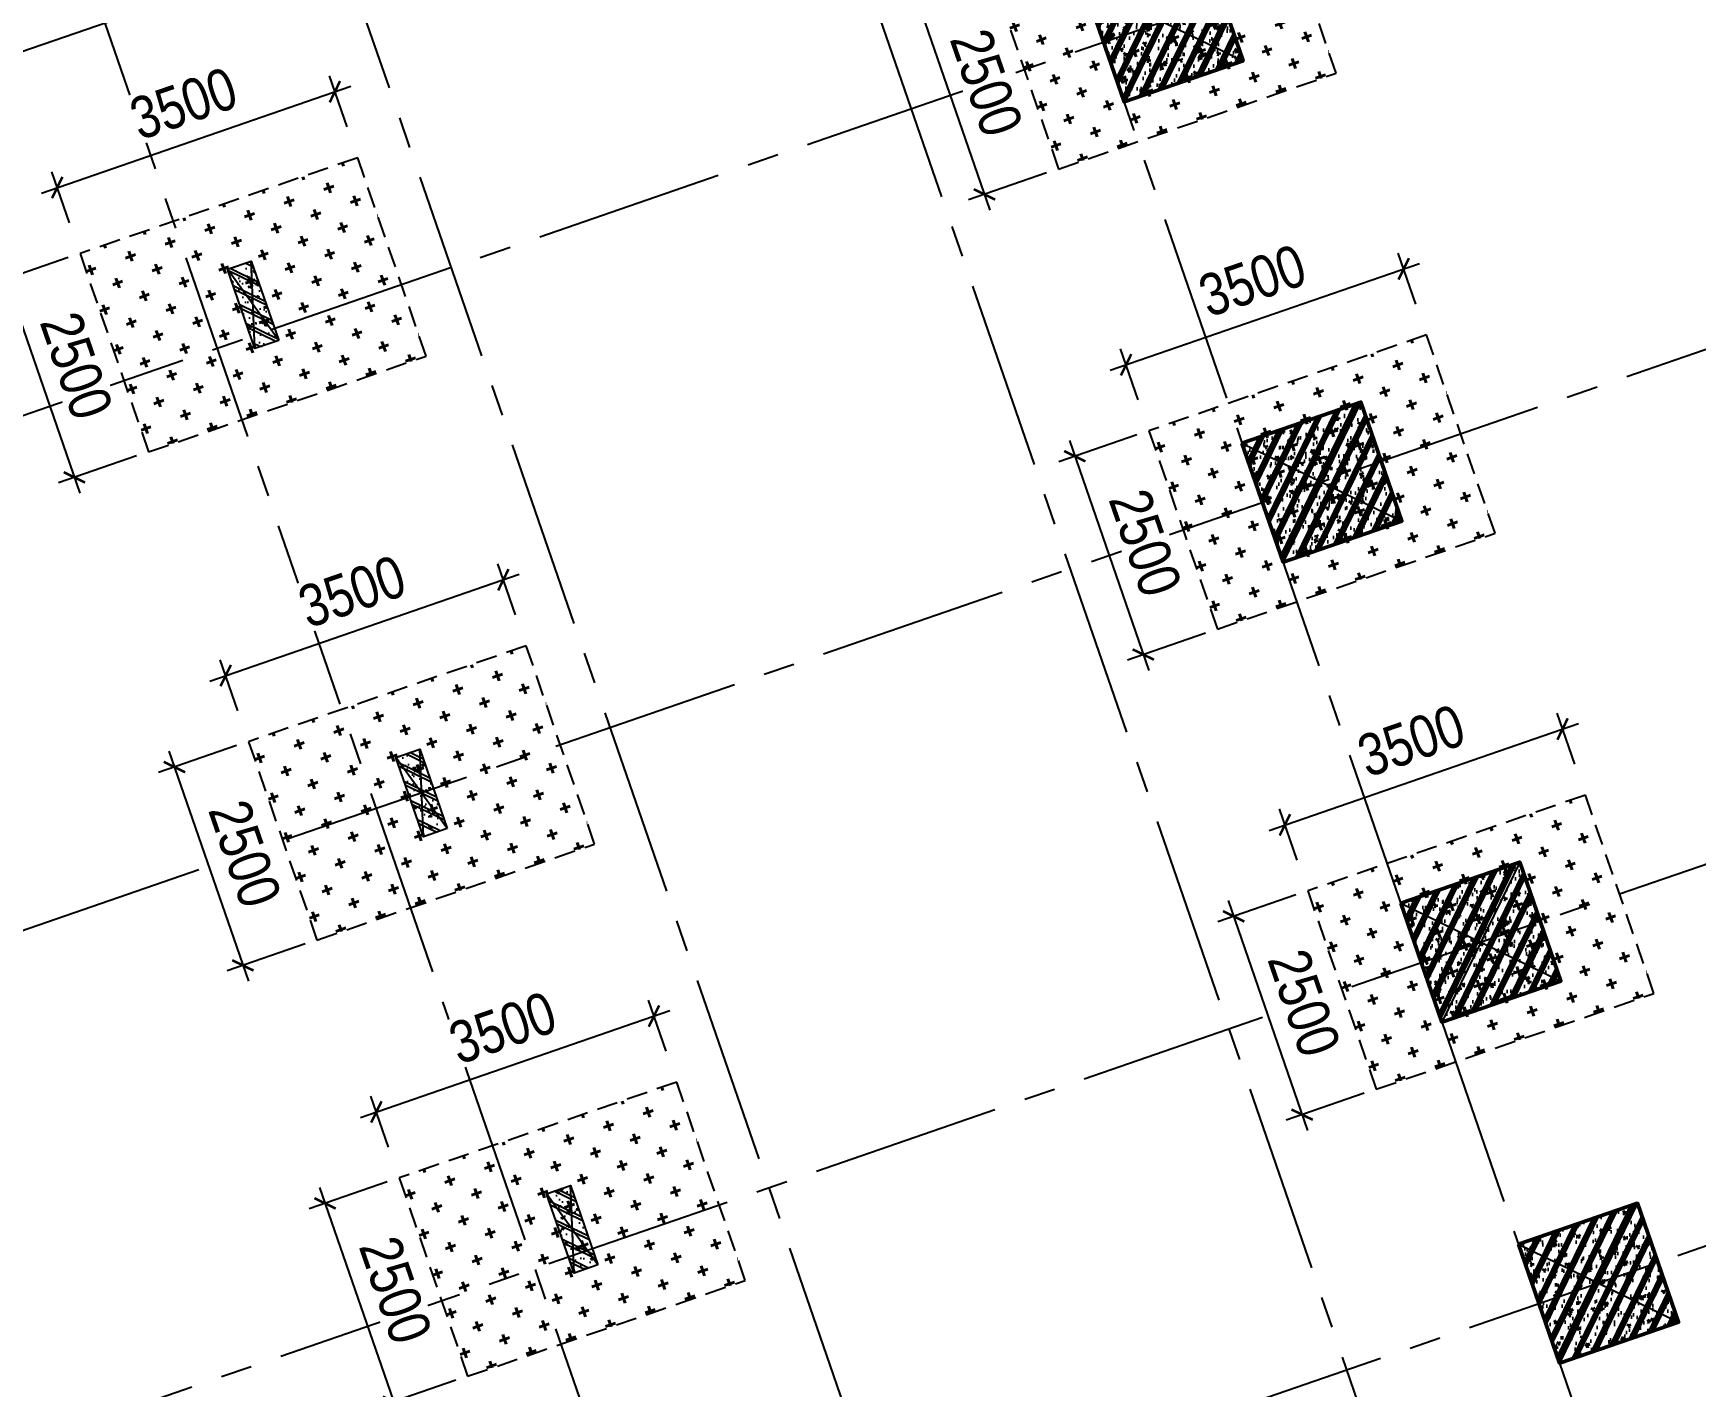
# Model space of a CAD drawing. Header units: millimetres. Extents: x -1534340 to 1713810, y -1348191 to 1114081.
# Drawn here: x 891251 to 911061, y -327953 to -311826 of the extents above; entities that cross this region are included whole.
import ezdxf
from ezdxf.xclip import XClip

# ---------------------------------------------------------------- set-up
doc = ezdxf.new("R2010")
doc.units = ezdxf.units.MM
doc.header["$LTSCALE"] = 100
doc.header["$XCLIPFRAME"] = 0
doc.header["$PDMODE"] = 32
doc.header["$PDSIZE"] = 2.5
for name, pattern in [('CENTER2', [1.125, 0.75, -0.125, 0.125, -0.125]), ('HIDDEN', [0.375, 0.25, -0.125]), ('Xref_ST_MBDV Cot vach 30.7.2022$0$DASHDOT', [1, 0.5, -0.25, 0, -0.25])]:
    doc.linetypes.add(name, pattern=pattern)
doc.layers.add('0-Hatch', color=250, linetype='Continuous', lineweight=40)
doc.layers.add('KT-Net cot vach', color=6, linetype='Continuous', lineweight=50)
for name, color, linetype in [('0-khuat', 3, 'HIDDEN'), ('ccu11-Manh', 8, 'Continuous'), ('ccu12-Truc', 13, 'CENTER2'), ('KC2-DIM', 251, 'Continuous'), ('Xref.Asix of Basement B2$0$Xref.Asix of Basement$0$KT-Net cot vach', 6, 'Continuous'), ('Xref_ST_MBDV Cot vach 30.7.2022$0$Xref_ST_MBDV Cot vach 30.7.2022|Xref_ST_MBDV Cot vach 30.7.2022|Xref_ST_MBDV Cot vach 30.7.2022|Xref_ST_MBDV Cot vach 30.7.2022|A-WALL-PATT', 251, 'Continuous'), ('Xref_ST_MBDV Cot vach 30.7.2022$0$Xref_ST_MBDV Cot vach 30.7.2022|Xref_ST_MBDV Cot vach 30.7.2022|Xref_ST_MBDV Cot vach 30.7.2022|Xref_ST_MBDV Cot vach 30.7.2022|Site_plot line', 1, 'Xref_ST_MBDV Cot vach 30.7.2022$0$DASHDOT')]:
    doc.layers.add(name, color=color, linetype=linetype)
doc.styles.add('Arial Narrow', font='ARIALN.TTF')
doc.dimstyles.new('ccu12-200', dxfattribs={"dimscale": 200, "dimtxt": 2.5, "dimasz": 1, "dimexe": 1, "dimexo": 2, "dimgap": 1, "dimtad": 1, "dimdec": 0, "dimrnd": 5, "dimdsep": 46, "dimtxsty": 'Arial Narrow', "dimblk": 'ARCHTICK', "dimcen": -1, "dimdle": 1, "dimclrd": 256, "dimclre": 256, "dimclrt": 3, "dimadec": 0, "dimazin": 2, "dimtfac": 0.1, "dimtdec": 0, "dimtmove": 0, "dimatfit": 1, "dimldrblk": 'ARCHTICK', "dimfxl": 1, "dimtvp": 0.8333333333333334, "dimtolj": 1, "dimtzin": 12, "dimarcsym": 0})
pattern_1 = [(49.99999999999999, (-650.0000000000126, 1049.999999999997), (286.9040730403014, -25.10085399303804), [30, -330]), (355, (-650.0000000000126, 1049.999999999997), (-55.50053344520001, 300.8768534800047), [24, -264]), (100.4514, (-626.0913280000126, 1047.908263999997), (231.4037526856086, 275.7758168243814), [25.496076, -280.4568448]), (46.18420000000001, (-650.0000000000126, 1129.999999999997), (426.8964194502578, -66.20760573160723), [45, -495]), (96.6356, (-614.4253020000125, 1124.482677199996), (373.8650822194813, 389.6471483601767), [38.2441152, -420.6852]), (351.1842, (-650.0000000000126, 1129.999999999997), (373.8647780534509, 389.6474403701299), [36, -396]), (21, (-610.0000000000126, 1109.999999999997), (238.7628208473847, -161.0475562661355), [30, -330]), (326.0000000000001, (-610.0000000000126, 1109.999999999997), (97.32613276863269, 290.0600180187412), [24, -264]), (71.4514, (-590.1031068000126, 1096.579357599996), (336.089051432596, 129.012198683981), [25.496076, -280.4568448]), (37.50000000000001, (-650.0000000000126, 1049.999999999997), (4.863942126916267, 133.1575415325246), [0, -260.8, 0, -268, 0, -265]), (7.499999999999999, (-650.0000000000126, 1049.999999999997), (105.2278149768594, 157.7646847529441), [0, -152.8, 0, -254.8, 0, -101]), (327.5, (-739.2000000000127, 1049.999999999997), (213.5289744689636, -9.021948693751902), [0, -100, 0, -312, 0, -414]), (317.5, (-779.2000000000127, 1049.999999999997), (233.2744677369545, 40.04199293292709), [0, -130, 0, -207.2, 0, -294]), (45, (-650.0000000000126, 1049.999999999997), (-120.2081528017131, 120.2081528017131), []), (45, (-650.0000000000126, 1098.999999999997), (-120.2081528017131, 120.2081528017131), [])]

# ---------------------------------------------------------------- blocks, each defined once
blk = doc.blocks.new('Xref_ST_MBDV Cot vach 30.7.2022$0$Tuong Vay01-flat-1')
at = {"layer": 'Xref_ST_MBDV Cot vach 30.7.2022$0$Xref_ST_MBDV Cot vach 30.7.2022|Xref_ST_MBDV Cot vach 30.7.2022|Xref_ST_MBDV Cot vach 30.7.2022|Xref_ST_MBDV Cot vach 30.7.2022|A-WALL-PATT'}
h = blk.add_hatch(dxfattribs=at)
h.set_pattern_fill('ACET-2D-VATLIEU04', color=256, scale=50, pattern_type=2)
h.set_pattern_definition([(49.99999999999999, (-11139561.83942936, -1407213.44759845), (-225.902473859489, 189.5546824974008), [37.49999998626113, -412.4999998488724]), (355, (-11139561.83942936, -1407213.44759845), (32.12721218541265, 367.2157156157773), [29.99999999490911, -329.9999999440002]), (100.4514, (-11139531.95358936, -1407216.06226845), (-341.2315265778452, -62.9441868767608), [31.87009499667636, -350.57105596344]), (46.18420000000001, (-11139561.83942936, -1407113.44759845), (-319.1804974675179, 306.2520974436775), [56.24999996954708, -618.749999665018]), (96.6356, (-11139517.37105686, -1407120.34425195), (-516.9959221575409, -60.14402179722674), [47.80514400473094, -525.8565000520404]), (351.1842, (-11139561.83942936, -1407113.44759845), (84.74077420309186, 546.3954293043353), [45.00000000792112, -495.0000000871323]), (21, (-11139511.83942936, -1407138.44759845), (-105.6808218676597, 275.3079533968121), [37.49999999934682, -412.499999992815]), (326.0000000000001, (-11139511.83942936, -1407138.44759845), (206.1288045682013, 305.5985201385338), [30.00000001746614, -330.0000001921275]), (71.4514, (-11139486.96831286, -1407155.22340145), (-328.9637652803212, 110.3801005582791), [31.87009499870726, -350.5710559857798]), (37.50000000000001, (-11139561.83942936, -1407213.44759845), (-78.13452938385308, 101.8269011885859), [0, -325.9999998517854, 0, -334.9999998476936, 0, -331.2499998493985]), (7.499999999999999, (-11139561.83942936, -1407213.44759845), (-23.27934638224542, 176.8241910238285), [0, -191.0000000278261, 0, -318.5000000464012, 0, -126.2500000183929]), (327.5, (-11139673.33942936, -1407213.44759845), (71.94441751949489, 112.9301145330537), [0, -125.0000000614986, 0, -390.0000001918756, 0, -517.5000002546042]), (317.5, (-11139723.33942936, -1407213.44759845), (158.0205495897681, 172.4491691102739), [0, -162.4999999478019, 0, -258.9999999168043, 0, -367.4999998819521]), (45, (-11139561.83942936, -1407213.44759845), (-150.2601910028607, 150.2601910026278), []), (45, (-11139561.83942936, -1407152.19759845), (-150.2601910028607, 150.2601910026278), [])])
h.paths.add_polyline_path([(-82665.42454257607, -118500.0088302612), (-81837.41861176863, -121132.0343658989), (-80902.71611081436, -123728.0834242017), (-79862.87874617614, -126283.8385967175), (-78719.63840653747, -128795.0430432414), (-77474.89874527603, -131257.5152608277), (-76130.7324262727, -133667.1548922951), (-74689.37767251953, -136019.9495540815), (-73153.2345392555, -138311.981517314), (-71524.86091735773, -140539.4342316107), (-69806.96827445179, -142698.5986796832), (-68002.4171395041, -144785.8795539467), (-66114.21234000102, -146797.8012427511), (-64145.497998368, -148731.0136179249), (-62099.55229647644, -150582.2976132843), (-59979.78201714717, -152348.5705846979), (-57789.71687134914, -154026.8914431464), (-55533.00362077914, -155614.4655520306), (-53213.40000534989, -157108.6493807235), (-50834.76848621853, -158506.954906286), (-48401.06981415115, -159807.0537564463), (-45916.35643433966, -161006.7810866404), (-43384.76573854871, -162104.1391847725), (-40810.51317570359, -163097.3007977149), (-38197.88523275405, -163984.6121738681), (-35551.23229684308, -164764.5958169776), (-32874.96141154505, -165435.9529462866), (-30173.5289383363, -165997.5656592443), (-27451.44813587703, -166448.4963081502), (-24701.85157574899, -166789.3238736566), (-4396.734290909022, -168938.2567786218), (36420.01678077132, -167648.2249503911), (41836.4863632936, -160718.6374020646), (12445.38596707024, -24367.66042796941), (8472.910947457654, -9248.974452903174), (-4718.707271176856, -5521.400683149928), (-10557.45827306993, -9946.818014640827), (-34021.18647153303, -27848.24941525888), (-39776.65152562223, -32008.57135346811), (-41248.85870469548, -35293.77142358455), (-45787.31564925052, -38574.38242801698), (-49368.4870454669, -38942.00303377653), (-57644.18705056235, -44924.06981060421), (-59844.65461433306, -46601.45355761005), (-61968.93197572604, -48362.30333496258), (-64019.60134904832, -50208.3517090485), (-65993.2459566202, -52136.53199238679), (-67886.59205765836, -54143.61763671576), (-69696.47008413821, -56226.27801198442), (-71419.8706161473, -58381.05012253253), (-73053.93764149398, -60604.33085121214), (-74595.93274202198, -62892.42844269238), (-76043.29574720934, -65241.53179885377), (-77393.615911806, -67647.72832025355), (-78644.64476583898, -70107.01135663176), (-79794.29917307012, -72615.28586126259), (-80840.66479975358, -75168.37520986283), (-81781.99930225872, -77762.02815519366), (-82616.73522835784, -80391.9259061541), (-83343.48262714595, -83053.68931881292), (-83961.03136360087, -85742.88618860021), (-84468.3531336058, -88455.03863057657), (-84864.60300002433, -91185.62932156771), (-85149.1148865223, -93930.11565387133), (-85321.41487544402, -96683.60341540864), (-85381.30445068702, -99529.50948559865), (-85328.50406530127, -102200.8374458619), (-85163.21024433896, -104955.3926120612), (-84885.69993967563, -107700.5945179402), (-84496.42936686985, -110432.1923394061), (-83996.04728951491, -113145.6335586284), (-83385.3738030456, -115836.3975027683)], flags=16)
h.paths.add_polyline_path([(-83625.45879450254, -118780.6341908188), (-82785.20518665202, -121451.592054751), (-81836.67593448795, -124086.0436255364), (-80781.45706173405, -126679.6041032514), (-79621.30565389246, -129227.9548506811), (-78358.15352366865, -131726.8525110248), (-76994.10399421491, -134172.1360737709), (-75531.42839684151, -136559.7338032422), (-73972.56228888594, -138885.6700187323), (-72320.10139823705, -141146.0717144171), (-70576.79730102606, -143337.1750085717), (-68745.55283991061, -145455.3314108832), (-66829.41729043424, -147497.0138977058), (-64831.58128353581, -149458.8227850739), (-62755.37149274349, -151337.4913895966), (-60604.24509477988, -153129.8914679771), (-58381.7840128839, -154833.0384259534), (-56091.68895242736, -156444.0962880657), (-53737.77323871478, -157960.3824199464), (-51323.95646727085, -159379.3719952791), (-48854.25797718205, -160698.7021999834), (-46332.79015832208, -161916.1761666269), (-43763.75160367042, -163029.7666325136), (-41151.42011806555, -164037.6193153583), (-38500.14559506811, -164938.0560009221), (-35814.34277378954, -165729.5773374715), (-33098.48388773762, -166410.8653324069), (-30357.09121792205, -166980.7855469028), (-27594.72956264392, -167438.3889849058), (-24815.98988816142, -167782.8289991841), (-4433.735052675009, -169939.9255319908), (36919.56229590811, -168632.9359166666), (42912.68845487945, -160965.5998827359), (13418.22973546013, -24135.12373521132), (9294.838300889242, -8442.070929647249), (-4925.935208282433, -4423.687328800617), (-11162.76267831214, -9150.82235655561), (-34617.47974592447, -27045.37879939191), (-40579.63196872547, -31355.10398377781), (-42051.83914779872, -34640.30405389448), (-46155.98199344426, -37606.97231750819), (-49737.15338966064, -37974.59292326774), (-58240.31235744618, -44121.0777798905), (-60467.11885703541, -45818.53930653841), (-62622.81900685839, -47605.43596977205), (-64703.8232677374, -49478.79233927629), (-66706.66158131324, -51435.49383058609), (-68628.013630962, -53472.26783320424), (-70464.66541309468, -55585.73726807744), (-72213.55809716694, -57772.38228180911), (-73871.79587351345, -60028.54927773564), (-75436.60120790266, -62350.49395546387), (-76905.37393212318, -64734.34577669739), (-78275.66833624989, -67176.13529814105), (-79545.20269040763, -69671.7966022063), (-80711.86304414831, -72217.17406733404), (-81773.70674647763, -74808.02928769216), (-82728.96568063274, -77440.04813065287), (-83576.04920824617, -80108.84792049509), (-84313.5468179807, -82809.98473610263), (-84940.23047422245, -85538.9608107484), (-85455.05666192248, -88291.23202148662), (-85857.16812421381, -91062.21545574092), (-86145.88844638877, -93847.29761108034), (-86320.75738810934, -96641.83923533), (-86381.51240370423, -99528.87035845965), (-86327.91179009154, -102240.684236032), (-86160.19218073785, -105035.6641918905), (-85878.57688103244, -107821.473743778), (-85483.548480995, -110593.4755141111), (-84975.76463904232, -113347.0545681345), (-84356.0573821161, -116077.6233250971)])
at = {"layer": 'Xref_ST_MBDV Cot vach 30.7.2022$0$Xref_ST_MBDV Cot vach 30.7.2022|Xref_ST_MBDV Cot vach 30.7.2022|Xref_ST_MBDV Cot vach 30.7.2022|Xref_ST_MBDV Cot vach 30.7.2022|Site_plot line', "ltscale": 5000}
blk.add_arc((-17764.15298610739, -99528.87035845988), 69167.3594175971, 126.1463596527413, 263.7926961611879, dxfattribs=at)
blk = doc.blocks.new('Grid-ST-flat-3')
at = {"layer": 'ccu12-Truc', "ltscale": 30}
for p, q in [((343189.8455156267, -39014.65546948352), (361219.3016763728, -91236.39007851167)), ((340897.6132794917, -39806.04435974167), (359986.9050177329, -95097.55833493307)), ((335415.1609209012, -41698.85077767866), (354504.452659484, -96990.36475386203)), ((332626.6722212732, -42661.57128335355), (351715.9639600301, -97953.08526004129)), ((377595.9390357225, -60477.92775269796), (312746.7367284151, -82866.99351539748)), ((352142.8453968058, -64928.08572440385), (311408.7183977929, -78991.46684835991)), ((377787.2916931123, -66547.80383867014), (314639.5431473439, -88349.44587364572)), ((368131.1051668772, -76017.52440288517), (316532.3495662729, -93831.89823189395)), ((369534.392683656, -80082.1011514843), (317935.6370837544, -97896.47498025041))]:
    blk.add_line(p, q, dxfattribs=at)
blk = doc.blocks.new('*U152')
h = blk.add_hatch()
h.set_pattern_fill('VATLIEU04', color=250, scale=40, style=0, pattern_type=2)
h.set_pattern_definition(pattern_1)
h.paths.add_polyline_path([(-475, -474.9999999999998), (-175.0000000000028, -474.9999999999999), (-175.0000000000126, 524.9999999999969), (-475.0000000000097, 524.999999999997)])
at = {"color": 6, "ltscale": 0.25}
blk.add_lwpolyline([(-475, -474.9999999999998), (-175.0000000000028, -474.9999999999999), (-175.0000000000126, 524.9999999999969), (-475.0000000000097, 524.999999999997)], close=True, dxfattribs=at)
at = {"layer": 'Defpoints', "linetype": 'ByBlock', "ltscale": 30}
for p, q in [((-175.0000000000028, -474.9999999999999), (-475.0000000000097, 524.999999999997)), ((-475, -474.9999999999998), (-175.0000000000126, 524.9999999999969))]:
    blk.add_line(p, q, dxfattribs=at)
blk = doc.blocks.new('*U153')
h = blk.add_hatch()
h.set_pattern_fill('VATLIEU04', color=250, scale=40, style=0, pattern_type=2)
h.set_pattern_definition(pattern_1)
h.paths.add_polyline_path([(-475, -474.9999999999998), (-175.0000000000028, -474.9999999999999), (-175.0000000000126, 524.9999999999969), (-475.0000000000097, 524.999999999997)])
at = {"color": 6, "ltscale": 0.25}
blk.add_lwpolyline([(-475, -474.9999999999998), (-175.0000000000028, -474.9999999999999), (-175.0000000000126, 524.9999999999969), (-475.0000000000097, 524.999999999997)], close=True, dxfattribs=at)
at = {"layer": 'Defpoints', "linetype": 'ByBlock', "ltscale": 30}
for p, q in [((-175.0000000000028, -474.9999999999999), (-475.0000000000097, 524.999999999997)), ((-475, -474.9999999999998), (-175.0000000000126, 524.9999999999969))]:
    blk.add_line(p, q, dxfattribs=at)
blk = doc.blocks.new('*U151')
h = blk.add_hatch()
h.set_pattern_fill('VATLIEU04', color=250, scale=40, style=0, pattern_type=2)
h.set_pattern_definition([(49.99999999999999, (550, -550), (286.9040730403014, -25.10085399303804), [30, -330]), (355, (550, -550), (-55.50053344520001, 300.8768534800047), [24, -264]), (100.4514, (573.908672, -552.091736), (231.4037526856086, 275.7758168243814), [25.496076, -280.4568448]), (46.18420000000001, (550, -470), (426.8964194502578, -66.20760573160723), [45, -495]), (96.6356, (585.574698, -475.5173228), (373.8650822194813, 389.6471483601767), [38.2441152, -420.6852]), (351.1842, (550, -470), (373.8647780534509, 389.6474403701299), [36, -396]), (21, (590, -490), (238.7628208473847, -161.0475562661355), [30, -330]), (326.0000000000001, (590, -490), (97.32613276863269, 290.0600180187412), [24, -264]), (71.4514, (609.8968932, -503.4206424), (336.089051432596, 129.012198683981), [25.496076, -280.4568448]), (37.50000000000001, (550, -550), (4.863942126916267, 133.1575415325246), [0, -260.8, 0, -268, 0, -265]), (7.499999999999999, (550, -550), (105.2278149768594, 157.7646847529441), [0, -152.8, 0, -254.8, 0, -101]), (327.5, (460.8, -550), (213.5289744689636, -9.021948693751902), [0, -100, 0, -312, 0, -414]), (317.5, (420.8, -550), (233.2744677369545, 40.04199293292709), [0, -130, 0, -207.2, 0, -294]), (45, (550, -550), (-120.2081528017131, 120.2081528017131), []), (45, (550, -501), (-120.2081528017131, 120.2081528017131), [])])
h.paths.add_polyline_path([(-475, 475), (1025, 475), (1025, -1025), (-475, -1025)])
at = {"color": 6, "ltscale": 0.25}
blk.add_lwpolyline([(-475, 475), (1025, 475), (1025, -1025), (-475, -1025)], close=True, dxfattribs=at)
at = {"layer": 'Defpoints', "linetype": 'ByBlock', "ltscale": 30}
for p, q in [((1025, 475), (-475, -1025)), ((-475, 475), (1025, -1025))]:
    blk.add_line(p, q, dxfattribs=at)
blk = doc.blocks.new('MBDV-B1-T1-PN')
at = {"layer": 'KT-Net cot vach', "rotation": 19.04713795399666}
for p in [(44871.77846938628, -10770.9840538142), (46764.58488781634, -16253.43641223467), (48657.39065854321, -21735.88899427338), (50060.67882337538, -25800.46551913326)]:
    blk.add_blockref('*U151', p, dxfattribs=at)
at = {"layer": 'Xref.Asix of Basement B2$0$Xref.Asix of Basement$0$KT-Net cot vach', "linetype": 'ByBlock', "xscale": -0.9999999999999998, "rotation": 19.04713796363401}
for name, p in [('*U152', (34079.01142065064, -14442.34047187702)), ('*U152', (36086.63405340654, -20257.35522349761)), ('*U153', (37881.53671049583, -25456.2324528438))]:
    blk.add_blockref(name, p, dxfattribs=at)
blk = doc.blocks.new('_ARCHTICK')
at = {"color": 0, "linetype": 'ByBlock', "const_width": 0.15}
blk.add_lwpolyline([(-0.5, -0.5), (0.5, 0.5)], dxfattribs=at)
blk = doc.blocks.new('*D1243')
at = {"layer": 'Defpoints', "color": 0, "ltscale": 0.5, "transparency": 16777216}
for p in [(902887.6893496623, -310996.7072302608), (903703.5539090142, -313359.8333421713), (902585.2680142573, -313745.9193086192)]:
    blk.add_point(p, dxfattribs=at)
at = {"layer": 'KC2-DIM', "lineweight": -2, "ltscale": 0.5, "transparency": 16777216}
for p, q in [((902509.5891717565, -311127.2455597572), (901580.3533659526, -311448.0623614569)), ((901704.1342901572, -311193.743107756), (902650.5371790054, -313934.9693975721)), ((903325.4537311085, -313490.3716716676), (902396.2179253045, -313811.1884733674))]:
    blk.add_line(p, q, dxfattribs=at)
at = {"layer": 'KC2-DIM', "lineweight": -2, "ltscale": 0.5, "transparency": 16777216, "xscale": 200, "yscale": 200, "zscale": 200}
for p, rotation in [((901769.4034549054, -311382.7931967088), 109.0471312622707), ((902585.2680142573, -313745.9193086192), 289.0471312622706)]:
    blk.add_blockref('_ARCHTICK', p, dxfattribs=dict(at, rotation=rotation))
at = {"layer": 'KC2-DIM', "color": 3, "ltscale": 0.5, "transparency": 16777216, "insert": (902607.6954953986, -312415.7754067871), "char_height": 500, "attachment_point": 5, "rotation": 289.0471312622707, "style": 'Arial Narrow', "bg_fill": 3, "box_fill_scale": 1.1, "bg_fill_color": 256, "bg_fill_true_color": 13158600, "bg_fill_transparency": 0}
blk.add_mtext('\\A1;2500', dxfattribs=at)
blk = doc.blocks.new('*D1244')
at = {"layer": 'Defpoints', "color": 0, "ltscale": 0.5, "transparency": 16777216}
for p in [(907581.3900780393, -314633.1031137038), (907856.7526890703, -315430.6819796384), (904548.3762657975, -316572.8927491256)]:
    blk.add_point(p, dxfattribs=at)
at = {"layer": 'KC2-DIM', "lineweight": -2, "ltscale": 0.5, "transparency": 16777216}
for p, q in [((904083.9635734366, -315840.5830700189), (907770.4401593691, -314567.8339268759)), ((907726.2143154147, -315052.5818169786), (907516.1208912114, -314444.0530323739)), ((904417.8378921419, -316194.7925864658), (904207.7444679387, -315586.2638018612))]:
    blk.add_line(p, q, dxfattribs=at)
at = {"layer": 'KC2-DIM', "lineweight": -2, "ltscale": 0.5, "transparency": 16777216, "xscale": 200, "yscale": 200, "zscale": 200}
for p, rotation in [((907581.3900780393, -314633.1031137038), 19.0471379540058), ((904273.0136547665, -315775.3138831911), 199.0471379540058)]:
    blk.add_blockref('_ARCHTICK', p, dxfattribs=dict(at, rotation=rotation))
at = {"layer": 'KC2-DIM', "color": 3, "ltscale": 0.5, "transparency": 16777216, "insert": (905778.6209702629, -314773.8487549834), "char_height": 500, "attachment_point": 5, "rotation": 19.047137954005798, "style": 'Arial Narrow', "bg_fill": 3, "box_fill_scale": 1.1, "bg_fill_color": 256, "bg_fill_true_color": 13158600, "bg_fill_transparency": 0}
blk.add_mtext('\\A1;3500', dxfattribs=at)
blk = doc.blocks.new('*D1245')
at = {"layer": 'Defpoints', "color": 0, "ltscale": 0.5, "transparency": 16777216}
for p in [(904780.4960772668, -316479.1604841955), (905596.3606366187, -318842.2865961059), (904478.074741862, -319228.3725625537)]:
    blk.add_point(p, dxfattribs=at)
at = {"layer": 'KC2-DIM', "lineweight": -2, "ltscale": 0.5, "transparency": 16777216}
for p, q in [((904402.395899361, -316609.6988136917), (903473.1600935572, -316930.5156153914)), ((903596.941017762, -316676.1963616905), (904543.3439066102, -319417.4226515066)), ((905218.2604587129, -318972.8249256022), (904289.0246529091, -319293.6417273019))]:
    blk.add_line(p, q, dxfattribs=at)
at = {"layer": 'KC2-DIM', "lineweight": -2, "ltscale": 0.5, "transparency": 16777216, "xscale": 200, "yscale": 200, "zscale": 200}
for p, rotation in [((903662.2101825101, -316865.2464506433), 109.0471312622707), ((904478.074741862, -319228.3725625537), 289.0471312622706)]:
    blk.add_blockref('_ARCHTICK', p, dxfattribs=dict(at, rotation=rotation))
at = {"layer": 'KC2-DIM', "color": 3, "ltscale": 0.5, "transparency": 16777216, "insert": (904500.5022230033, -317898.2286607214), "char_height": 500, "attachment_point": 5, "rotation": 289.0471312622707, "style": 'Arial Narrow', "bg_fill": 3, "box_fill_scale": 1.1, "bg_fill_color": 256, "bg_fill_true_color": 13158600, "bg_fill_transparency": 0}
blk.add_mtext('\\A1;2500', dxfattribs=at)
blk = doc.blocks.new('*D1246')
at = {"layer": 'Defpoints', "color": 0, "ltscale": 0.5, "transparency": 16777216}
for p in [(909474.1949515139, -320115.5560055175), (909749.5575625448, -320913.1348714518), (906441.181139272, -322055.3456409392)]:
    blk.add_point(p, dxfattribs=at)
at = {"layer": 'KC2-DIM', "lineweight": -2, "ltscale": 0.5, "transparency": 16777216}
for p, q in [((909619.0191888891, -320535.034708792), (909408.9257646861, -319926.5059241876)), ((905976.7684469112, -321323.0359618326), (909663.2450328438, -320050.2868186897)), ((906310.6427656164, -321677.2454782794), (906100.5493414133, -321068.7166936749))]:
    blk.add_line(p, q, dxfattribs=at)
at = {"layer": 'KC2-DIM', "lineweight": -2, "ltscale": 0.5, "transparency": 16777216, "xscale": 200, "yscale": 200, "zscale": 200}
for p, rotation in [((909474.1949515139, -320115.5560055175), 19.0471379540058), ((906165.8185282411, -321257.7667750048), 199.0471379540058)]:
    blk.add_blockref('_ARCHTICK', p, dxfattribs=dict(at, rotation=rotation))
at = {"layer": 'KC2-DIM', "color": 3, "ltscale": 0.5, "transparency": 16777216, "insert": (907671.4258437376, -320256.3016467972), "char_height": 500, "attachment_point": 5, "rotation": 19.047137954005798, "style": 'Arial Narrow', "bg_fill": 3, "box_fill_scale": 1.1, "bg_fill_color": 256, "bg_fill_true_color": 13158600, "bg_fill_transparency": 0}
blk.add_mtext('\\A1;3500', dxfattribs=at)
blk = doc.blocks.new('*D1247')
at = {"layer": 'Defpoints', "color": 0, "ltscale": 0.5, "transparency": 16777216}
for p in [(906673.3009507412, -321961.6133760089), (907489.1655100931, -324324.7394879195), (906370.8796153364, -324710.8254543673)]:
    blk.add_point(p, dxfattribs=at)
at = {"layer": 'KC2-DIM', "lineweight": -2, "ltscale": 0.5, "transparency": 16777216}
for p, q in [((906295.2007728354, -322092.1517055053), (905365.9649670316, -322412.968507205)), ((905489.7458912364, -322158.6492535039), (906436.1487800847, -324899.8755433201)), ((907111.0653321873, -324455.2778174158), (906181.8295263835, -324776.0946191155))]:
    blk.add_line(p, q, dxfattribs=at)
at = {"layer": 'KC2-DIM', "lineweight": -2, "ltscale": 0.5, "transparency": 16777216, "xscale": 200, "yscale": 200, "zscale": 200}
for p, rotation in [((905555.0150559845, -322347.6993424568), 109.0471312622707), ((906370.8796153364, -324710.8254543673), 289.0471312622706)]:
    blk.add_blockref('_ARCHTICK', p, dxfattribs=dict(at, rotation=rotation))
at = {"layer": 'KC2-DIM', "color": 3, "ltscale": 0.5, "transparency": 16777216, "insert": (906393.3070964777, -323380.681552535), "char_height": 500, "attachment_point": 5, "rotation": 289.0471312622707, "style": 'Arial Narrow', "bg_fill": 3, "box_fill_scale": 1.1, "bg_fill_color": 256, "bg_fill_true_color": 13158600, "bg_fill_transparency": 0}
blk.add_mtext('\\A1;2500', dxfattribs=at)
blk = doc.blocks.new('*D1256')
at = {"layer": 'Defpoints', "color": 0, "ltscale": 0.5, "transparency": 16777216}
for p in [(894845.1753509428, -312522.1147545942), (895120.5379619737, -313319.6936205285), (891812.1615387009, -314461.9043900158)]:
    blk.add_point(p, dxfattribs=at)
at = {"layer": 'KC2-DIM', "lineweight": -2, "ltscale": 0.5, "transparency": 16777216}
for p, q in [((894989.9995883179, -312941.5934578688), (894779.9061641148, -312333.0646732643)), ((891347.7488463402, -313729.5947109094), (895034.2254322725, -312456.8455677663)), ((891681.6231650452, -314083.8042273561), (891471.5297408421, -313475.2754427516))]:
    blk.add_line(p, q, dxfattribs=at)
at = {"layer": 'KC2-DIM', "lineweight": -2, "ltscale": 0.5, "transparency": 16777216, "xscale": 200, "yscale": 200, "zscale": 200}
for p, rotation in [((894845.1753509428, -312522.1147545942), 19.0471379540058), ((891536.79892767, -313664.3255240815), 199.0471379540058)]:
    blk.add_blockref('_ARCHTICK', p, dxfattribs=dict(at, rotation=rotation))
at = {"layer": 'KC2-DIM', "color": 3, "ltscale": 0.5, "transparency": 16777216, "insert": (893042.4062431664, -312662.8603958739), "char_height": 500, "attachment_point": 5, "rotation": 19.047137954005798, "style": 'Arial Narrow', "bg_fill": 3, "box_fill_scale": 1.1, "bg_fill_color": 256, "bg_fill_true_color": 13158600, "bg_fill_transparency": 0}
blk.add_mtext('\\A1;3500', dxfattribs=at)
blk = doc.blocks.new('*D1257')
at = {"layer": 'Defpoints', "color": 0, "ltscale": 0.5, "transparency": 16777216}
for p in [(892044.28135017, -314368.1721250857), (892860.145909522, -316731.2982369962), (891741.860014765, -317117.3842034441)]:
    blk.add_point(p, dxfattribs=at)
at = {"layer": 'KC2-DIM', "lineweight": -2, "ltscale": 0.5, "transparency": 16777216}
for p, q in [((891666.1811722644, -314498.710454582), (890736.9453664602, -314819.5272562818)), ((890860.726290665, -314565.2080025808), (891807.1291795132, -317306.434292397)), ((892482.0457316163, -316861.8365664924), (891552.8099258122, -317182.6533681923))]:
    blk.add_line(p, q, dxfattribs=at)
at = {"layer": 'KC2-DIM', "lineweight": -2, "ltscale": 0.5, "transparency": 16777216, "xscale": 200, "yscale": 200, "zscale": 200}
for p, rotation in [((890925.9954554131, -314754.2580915337), 109.0471312622707), ((891741.860014765, -317117.3842034441), 289.0471312622706)]:
    blk.add_blockref('_ARCHTICK', p, dxfattribs=dict(at, rotation=rotation))
at = {"layer": 'KC2-DIM', "color": 3, "ltscale": 0.5, "transparency": 16777216, "insert": (891764.2874959062, -315787.2403016118), "char_height": 500, "attachment_point": 5, "rotation": 289.0471312622707, "style": 'Arial Narrow', "bg_fill": 3, "box_fill_scale": 1.1, "bg_fill_color": 256, "bg_fill_true_color": 13158600, "bg_fill_transparency": 0}
blk.add_mtext('\\A1;2500', dxfattribs=at)
blk = doc.blocks.new('*D1258')
at = {"layer": 'Defpoints', "color": 0, "ltscale": 0.5, "transparency": 16777216}
for p in [(896852.7979836984, -318337.1295062147), (897128.1605947295, -319134.7083721491), (893819.7841714568, -320276.9191416363)]:
    blk.add_point(p, dxfattribs=at)
at = {"layer": 'KC2-DIM', "lineweight": -2, "ltscale": 0.5, "transparency": 16777216}
for p, q in [((896997.6222210738, -318756.6082094894), (896787.5287968706, -318148.0794248848)), ((893355.3714790959, -319544.6094625298), (897041.8480650283, -318271.8603193868)), ((893689.2457978011, -319898.8189789767), (893479.152373598, -319290.2901943721))]:
    blk.add_line(p, q, dxfattribs=at)
at = {"layer": 'KC2-DIM', "lineweight": -2, "ltscale": 0.5, "transparency": 16777216, "xscale": 200, "yscale": 200, "zscale": 200}
for p, rotation in [((896852.7979836984, -318337.1295062147), 19.0471379540058), ((893544.4215604258, -319479.340275702), 199.0471379540058)]:
    blk.add_blockref('_ARCHTICK', p, dxfattribs=dict(at, rotation=rotation))
at = {"layer": 'KC2-DIM', "color": 3, "ltscale": 0.5, "transparency": 16777216, "insert": (895050.0288759221, -318477.8751474944), "char_height": 500, "attachment_point": 5, "rotation": 19.047137954005798, "style": 'Arial Narrow', "bg_fill": 3, "box_fill_scale": 1.1, "bg_fill_color": 256, "bg_fill_true_color": 13158600, "bg_fill_transparency": 0}
blk.add_mtext('\\A1;3500', dxfattribs=at)
blk = doc.blocks.new('*D1259')
at = {"layer": 'Defpoints', "color": 0, "ltscale": 0.5, "transparency": 16777216}
for p in [(894051.9039829259, -320183.1868767063), (894867.7685422779, -322546.3129886168), (893749.482647521, -322932.3989550647)]:
    blk.add_point(p, dxfattribs=at)
at = {"layer": 'KC2-DIM', "lineweight": -2, "ltscale": 0.5, "transparency": 16777216}
for p, q in [((893673.8038050203, -320313.7252062027), (892744.5679992161, -320634.5420079024)), ((892868.3489234209, -320380.2227542014), (893814.7518122692, -323121.4490440176)), ((894489.6683643721, -322676.8513181132), (893560.4325585682, -322997.6681198128))]:
    blk.add_line(p, q, dxfattribs=at)
at = {"layer": 'KC2-DIM', "lineweight": -2, "ltscale": 0.5, "transparency": 16777216, "xscale": 200, "yscale": 200, "zscale": 200}
for p, rotation in [((892933.618088169, -320569.2728431543), 109.0471312622707), ((893749.482647521, -322932.3989550647), 289.0471312622706)]:
    blk.add_blockref('_ARCHTICK', p, dxfattribs=dict(at, rotation=rotation))
at = {"layer": 'KC2-DIM', "color": 3, "ltscale": 0.5, "transparency": 16777216, "insert": (893771.9101286621, -321602.2550532325), "char_height": 500, "attachment_point": 5, "rotation": 289.0471312622707, "style": 'Arial Narrow', "bg_fill": 3, "box_fill_scale": 1.1, "bg_fill_color": 256, "bg_fill_true_color": 13158600, "bg_fill_transparency": 0}
blk.add_mtext('\\A1;2500', dxfattribs=at)
blk = doc.blocks.new('*D1260')
at = {"layer": 'Defpoints', "color": 0, "ltscale": 0.5, "transparency": 16777216}
for p in [(898647.7006407878, -323536.0067355611), (898923.0632518188, -324333.5856014953), (895614.6868285462, -325475.7963709827)]:
    blk.add_point(p, dxfattribs=at)
at = {"layer": 'KC2-DIM', "lineweight": -2, "ltscale": 0.5, "transparency": 16777216}
for p, q in [((895150.2741361854, -324743.4866918762), (898836.7507221177, -323470.7375487332)), ((898792.5248781631, -323955.4854388356), (898582.43145396, -323346.9566542312)), ((895484.1484548905, -325097.6962083229), (895274.0550306874, -324489.1674237184))]:
    blk.add_line(p, q, dxfattribs=at)
at = {"layer": 'KC2-DIM', "lineweight": -2, "ltscale": 0.5, "transparency": 16777216, "xscale": 200, "yscale": 200, "zscale": 200}
for p, rotation in [((898647.7006407878, -323536.0067355611), 19.0471379540058), ((895339.3242175153, -324678.2175050483), 199.0471379540058)]:
    blk.add_blockref('_ARCHTICK', p, dxfattribs=dict(at, rotation=rotation))
at = {"layer": 'KC2-DIM', "color": 3, "ltscale": 0.5, "transparency": 16777216, "insert": (896844.9315330116, -323676.7523768407), "char_height": 500, "attachment_point": 5, "rotation": 19.047137954005798, "style": 'Arial Narrow', "bg_fill": 3, "box_fill_scale": 1.1, "bg_fill_color": 256, "bg_fill_true_color": 13158600, "bg_fill_transparency": 0}
blk.add_mtext('\\A1;3500', dxfattribs=at)
blk = doc.blocks.new('*D1261')
at = {"layer": 'Defpoints', "color": 0, "ltscale": 0.5, "transparency": 16777216}
for p in [(895846.8066400152, -325382.0641060525), (896662.6711993671, -327745.190217963), (895544.3853046107, -328131.2761844108)]:
    blk.add_point(p, dxfattribs=at)
at = {"layer": 'KC2-DIM', "lineweight": -2, "ltscale": 0.5, "transparency": 16777216}
for p, q in [((895468.7064621095, -325512.6024355488), (894539.470656306, -325833.4192372484)), ((894663.2515805105, -325579.0999835475), (895609.6544693589, -328320.3262733637)), ((896284.5710214614, -327875.7285474594), (895355.335215658, -328196.5453491589))]:
    blk.add_line(p, q, dxfattribs=at)
at = {"layer": 'KC2-DIM', "lineweight": -2, "ltscale": 0.5, "transparency": 16777216, "xscale": 200, "yscale": 200, "zscale": 200}
for p, rotation in [((894728.5207452588, -325768.1500725002), 109.0471312622707), ((895544.3853046107, -328131.2761844108), 289.0471312622706)]:
    blk.add_blockref('_ARCHTICK', p, dxfattribs=dict(at, rotation=rotation))
at = {"layer": 'KC2-DIM', "color": 3, "ltscale": 0.5, "transparency": 16777216, "insert": (895566.8127857519, -326801.1322825785), "char_height": 500, "attachment_point": 5, "rotation": 289.0471312622707, "style": 'Arial Narrow', "bg_fill": 3, "box_fill_scale": 1.1, "bg_fill_color": 256, "bg_fill_true_color": 13158600, "bg_fill_transparency": 0}
blk.add_mtext('\\A1;2500', dxfattribs=at)

msp = doc.modelspace()

# ---------------------------------------------------------------- hatches: boundary and pattern name
at = {"layer": '0-Hatch', "ltscale": 2}
h = msp.add_hatch(dxfattribs=at)
h.set_pattern_fill('CROSS', color=256, scale=1000, angle=109.047137953997, style=0)
h.set_pattern_definition([(109.0471379539969, (4938558.71823445, -7250444.832573833), (-317.8990851971258, 154.7261181275824), [124.9999999999994, -374.9999999999978]), (199.0471379539969, (4938597.399763981, -7250365.357802534), (-154.7261181275824, -317.8990851971258), [124.9999999999994, -374.9999999999977])])
h.paths.add_polyline_path([(905960.4045099156, -309937.9681186157), (902652.0280866429, -311080.1788881031), (903467.8926459948, -313443.3050000136), (906776.269069268, -312301.0942305262)])
h = msp.add_hatch(dxfattribs=at)
h.set_pattern_fill('CROSS', color=256, scale=1000, angle=109.047137953997, style=0)
h.set_pattern_definition([(109.0471379539969, (4927715.309925782, -7253816.296573143), (-317.8990851971258, 154.7261181275824), [124.9999999999995, -374.9999999999978]), (199.0471379539969, (4927753.991455315, -7253736.821801845), (-154.7261181275824, -317.8990851971258), [124.9999999999994, -374.9999999999978])])
h.paths.add_polyline_path([(895116.996201249, -313309.4321179265), (891808.6197779762, -314451.6428874138), (892624.4843373281, -316814.7689993243), (895932.8607606014, -315672.558229837)])
h = msp.add_hatch(dxfattribs=at)
h.set_pattern_fill('CROSS', color=256, scale=1000, angle=109.047137953997, style=0)
h.set_pattern_definition([(109.0471379539969, (4940451.52465288, -7255927.284932254), (-317.8990851971258, 154.7261181275824), [124.9999999999994, -374.9999999999977]), (199.0471379539969, (4940490.206182411, -7255847.810160955), (-154.7261181275824, -317.8990851971258), [124.9999999999994, -374.9999999999977])])
h.paths.add_polyline_path([(907853.2109283457, -315420.4204770362), (904544.8345050729, -316562.6312465235), (905360.6990644248, -318925.757358434), (908669.0754876981, -317783.5465889467)])
h = msp.add_hatch(dxfattribs=at)
h.set_pattern_fill('CROSS', color=256, scale=1000, angle=109.047137953997, style=0)
h.set_pattern_definition([(109.0471379539969, (4929722.932558538, -7259631.311324764), (-317.8990851971258, 154.7261181275824), [124.9999999999994, -374.9999999999978]), (199.0471379539969, (4929761.614088071, -7259551.836553466), (-154.7261181275824, -317.8990851971258), [124.9999999999994, -374.9999999999977])])
h.paths.add_polyline_path([(897124.6188340049, -319124.4468695471), (893816.2424107321, -320266.6576390344), (894632.106970084, -322629.7837509449), (897940.4833933573, -321487.5729814576)])
h = msp.add_hatch(dxfattribs=at)
h.set_pattern_fill('CROSS', color=256, scale=1000, angle=109.047137953997, style=0)
h.set_pattern_definition([(109.0471379539969, (4942344.329526354, -7261409.737824067), (-317.8990851971258, 154.7261181275824), [124.9999999999994, -374.9999999999977]), (199.0471379539969, (4942383.011055885, -7261330.263052769), (-154.7261181275824, -317.8990851971258), [124.9999999999994, -374.9999999999976])])
h.paths.add_polyline_path([(909746.0158018201, -320902.8733688497), (906437.6393785473, -322045.0841383371), (907253.5039378993, -324408.2102502476), (910561.8803611725, -323265.9994807602)])
h = msp.add_hatch(dxfattribs=at)
h.set_pattern_fill('CROSS', color=256, scale=1000, angle=109.047137953997, style=0)
h.set_pattern_definition([(109.0471379539969, (4931517.835215628, -7264830.18855411), (-317.8990851971258, 154.7261181275824), [124.9999999999994, -374.9999999999978]), (199.0471379539969, (4931556.516745159, -7264750.713782812), (-154.7261181275824, -317.8990851971258), [124.9999999999994, -374.9999999999977])])
h.paths.add_polyline_path([(898919.5214910941, -324323.3240988933), (895611.1450678214, -325465.5348683806), (896427.0096271733, -327828.6609802911), (899735.3860504465, -326686.4502108038)])

# ---------------------------------------------------------------- linework, layer by layer
at = {"layer": '0-khuat', "ltscale": 10}
for points in [[(906776.269069268, -312301.0942305262), (905960.4045099156, -309937.9681186157), (902652.0280866429, -311080.1788881031), (903467.8926459948, -313443.3050000136)], [(895932.8607606014, -315672.558229837), (895116.996201249, -313309.4321179265), (891808.6197779762, -314451.6428874138), (892624.4843373281, -316814.7689993243)], [(908669.0754876981, -317783.5465889467), (907853.2109283457, -315420.4204770362), (904544.8345050729, -316562.6312465235), (905360.6990644248, -318925.757358434)], [(897940.4833933573, -321487.5729814576), (897124.6188340049, -319124.4468695471), (893816.2424107321, -320266.6576390344), (894632.106970084, -322629.7837509449)], [(910561.8803611725, -323265.9994807602), (909746.0158018201, -320902.8733688497), (906437.6393785473, -322045.0841383371), (907253.5039378993, -324408.2102502476)], [(899735.3860504465, -326686.4502108038), (898919.5214910941, -324323.3240988933), (895611.1450678214, -325465.5348683806), (896427.0096271733, -327828.6609802911)]]:
    msp.add_lwpolyline(points, close=True, dxfattribs=at)

# ---------------------------------------------------------------- block references
ref = msp.add_blockref('Xref_ST_MBDV Cot vach 30.7.2022$0$Tuong Vay01-flat-1', (928861.6716351077, -173724.8057649822))
XClip(ref).set_block_clipping_path([(-91541.67363452361, -190955.66829734467), (52438.32550173579, -76158.0499385341)])
msp.add_blockref('Grid-ST-flat-3', (550530.0983094397, -243129.7985158589))
at = {"layer": 'ccu11-Manh'}
msp.add_blockref('MBDV-B1-T1-PN', (859492.6811446511, -300749.4537652719), dxfattribs=at)

# ---------------------------------------------------------------- next in the draw order: dimensions: what is measured, and where the dimension line sits
at = {"layer": 'KC2-DIM', "ltscale": 0.5}
for p1, p2, distance, picture, middle in [((902887.6893496624, -310996.7072302608, -4.458502984275911e-05), (903703.5539090143, -313359.8333421713, -4.458502984275911e-05), -1183.0577821478364, '*D1243', (902607.6954953986, -312415.7754067871, -4.458502984275911e-05)), ((891812.1615387009, -314461.9043900158, -4.45853799861673e-05), (895120.5379619737, -313319.6936205285, -4.45853799861673e-05), 843.775215883224, '*D1256', (893042.4062431664, -312662.8603958739, -4.458502984275911e-05)), ((904548.3762657976, -316572.8927491255, -4.45853799861673e-05), (907856.7526890704, -315430.6819796382, -4.45853799861673e-05), 843.77521588341, '*D1244', (905778.6209702629, -314773.8487549834, -4.458502984275911e-05)), ((893819.7841714568, -320276.9191416364, -4.45853799861673e-05), (897128.1605947296, -319134.7083721491, -4.45853799861673e-05), 843.77521588341, '*D1258', (895050.0288759221, -318477.8751474944, -4.458502984275911e-05)), ((906441.181139272, -322055.3456409391, -4.45853799861673e-05), (909749.5575625448, -320913.1348714518, -4.45853799861673e-05), 843.775215883279, '*D1246', (907671.4258437376, -320256.3016467972, -4.458502984275911e-05)), ((895614.6868285461, -325475.7963709826, -4.45853799861673e-05), (898923.0632518189, -324333.5856014953, -4.45853799861673e-05), 843.7752158831521, '*D1260', (896844.9315330116, -323676.7523768407, -4.458502984275911e-05))]:
    dim = msp.add_aligned_dim(p1=p1, p2=p2, distance=distance, dimstyle='ccu12-200', override={"dimfxl": 150, "dimtfill": 1}, dxfattribs=at)
    dim.commit()
    dim.dimension.update_dxf_attribs({"geometry": picture, "text_midpoint": middle})

# ---------------------------------------------------------------- next in the draw order: dimensions: what is measured, and where the dimension line sits
for p1, p2, distance, picture, middle in [((892044.2813501701, -314368.1721250858, -4.458502984275911e-05), (892860.1459095221, -316731.2982369963, -4.458502984275911e-05), -1183.0577821477984, '*D1257', (891764.2874959062, -315787.2403016118, -4.458502984275911e-05)), ((904780.4960772669, -316479.1604841955, -4.458502984275911e-05), (905596.3606366188, -318842.286596106, -4.458502984275911e-05), -1183.0577821475215, '*D1245', (904500.5022230033, -317898.2286607214, -4.458502984275911e-05)), ((894051.903982926, -320183.1868767064, -4.458502984275911e-05), (894867.768542278, -322546.3129886169, -4.458502984275911e-05), -1183.0577821477984, '*D1259', (893771.9101286621, -321602.2550532325, -4.458502984275911e-05)), ((906673.3009507413, -321961.613376009, -4.458502984275911e-05), (907489.1655100932, -324324.7394879195, -4.458502984275911e-05), -1183.0577821475783, '*D1247', (906393.3070964777, -323380.681552535, -4.458502984275911e-05)), ((895846.8066400153, -325382.0641060526, -4.458502984275911e-05), (896662.6711993673, -327745.1902179631, -4.458502984275911e-05), -1183.0577821473012, '*D1261', (895566.8127857519, -326801.1322825785, -4.458502984275911e-05))]:
    dim = msp.add_aligned_dim(p1=p1, p2=p2, distance=distance, dimstyle='ccu12-200', override={"dimfxl": 150, "dimtfill": 1}, dxfattribs=at)
    dim.commit()
    dim.dimension.update_dxf_attribs({"geometry": picture, "text_midpoint": middle})

doc.saveas('drawing.dxf')
